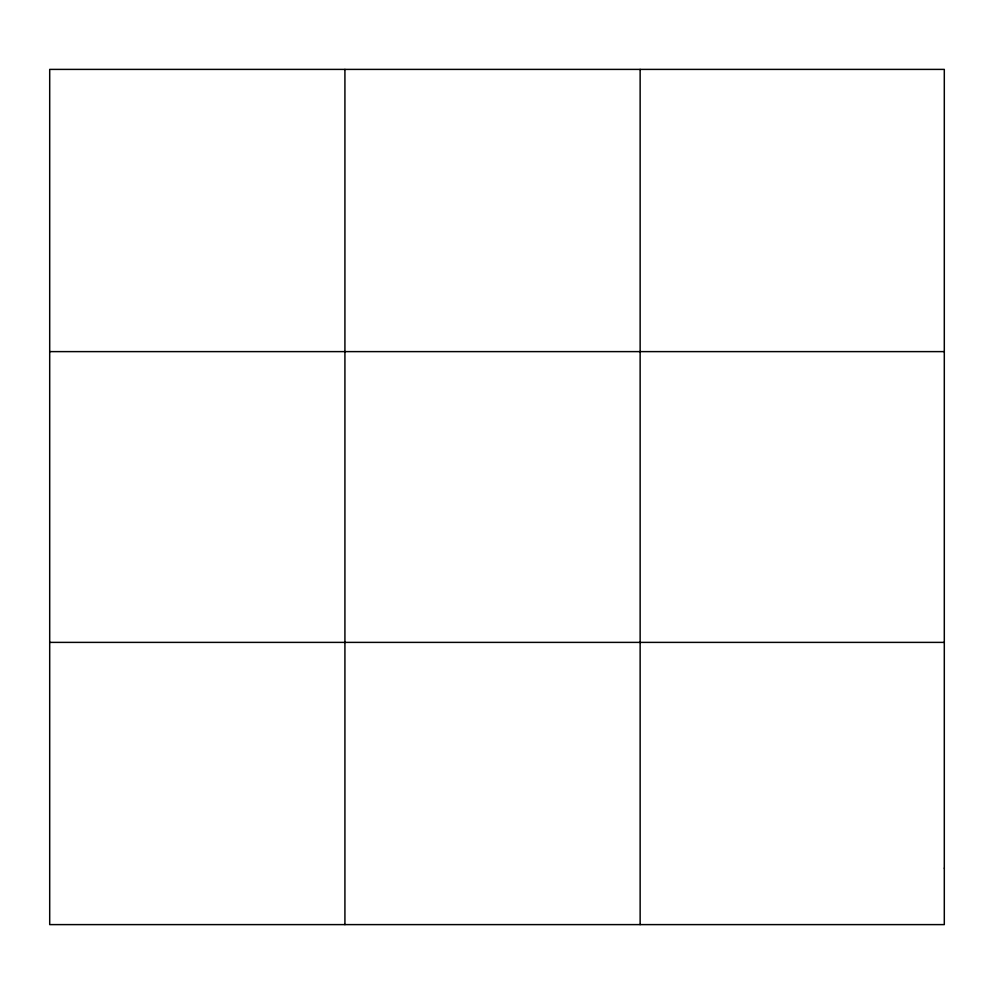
<?xml version="1.0" encoding="UTF-8"?>
<svg xmlns="http://www.w3.org/2000/svg" width="994" height="994" viewBox="0 0 994 994"><rect width="100%" height="100%" fill="white"/><g stroke="black" fill="none" stroke-linecap="round" stroke-linejoin="round"><path stroke-width="1.49" d="M344.918 69.394L344.918 924.606M640.136 69.394L640.136 924.606M49.7 351.615L944.3 351.615M49.7 642.385L944.3 642.385M944.3 868.172L944.3 924.606L49.7 924.606L49.7 69.394L944.3 69.394L944.3 868.172"/></g></svg>
